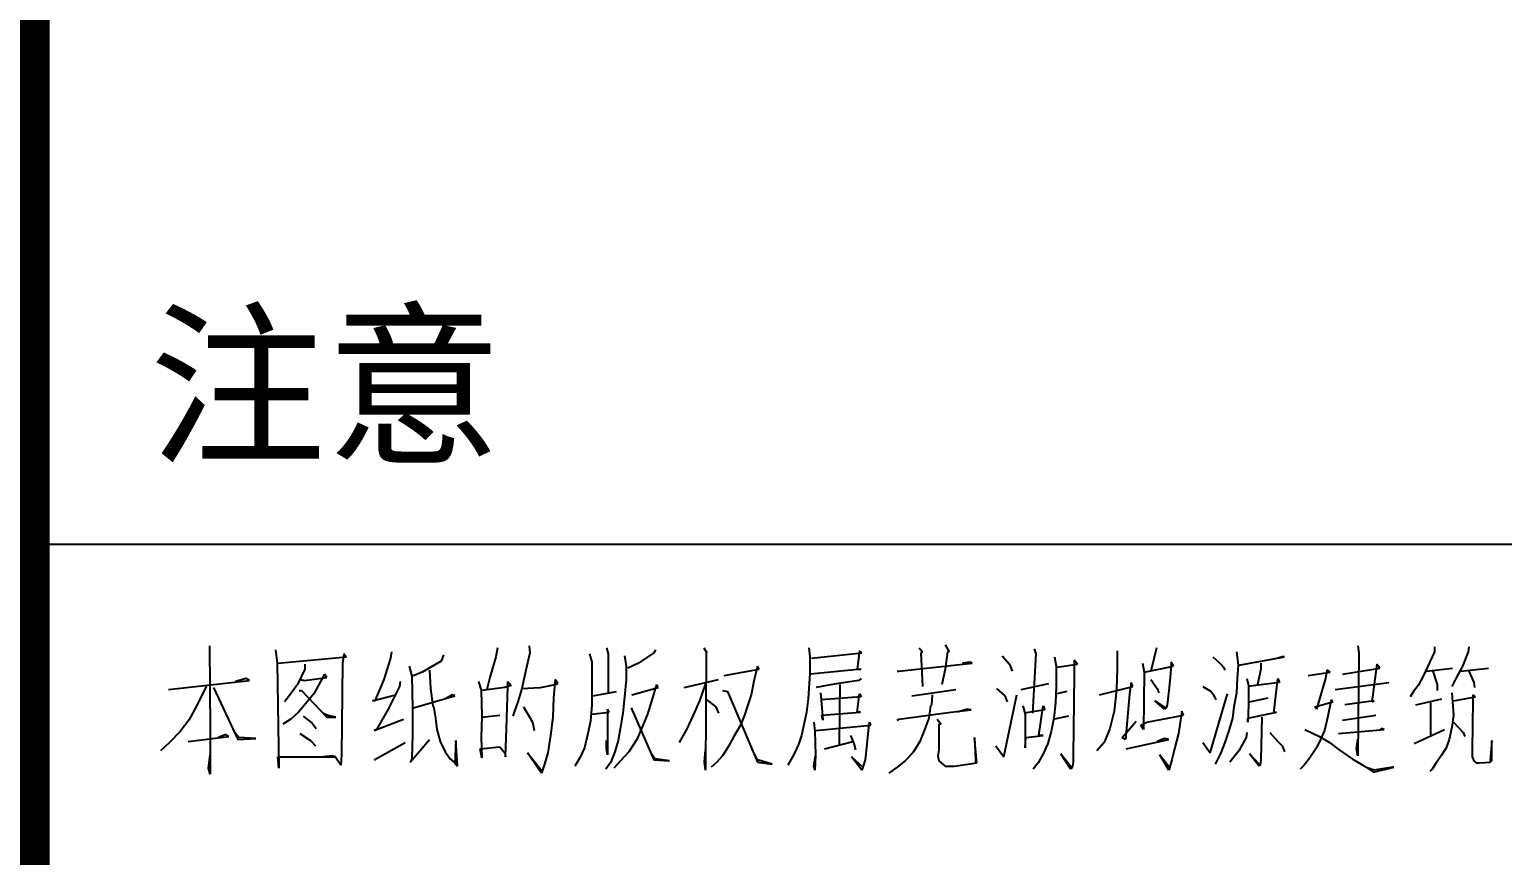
# Model space of a CAD drawing. Extents: x 39624947 to 39626627, y 3418539 to 3418836.
# Drawn here: x 39626166.86 to 39626185.06, y 3418652.19 to 3418662.4 of the extents above; entities that cross this region are included whole.
import ezdxf

# ---------------------------------------------------------------- set-up
doc = ezdxf.new("R2010")
doc.units = 0
doc.layers.get('0').update_dxf_attribs({"linetype": 'CONTINUOUS'})
doc.layers.add('PUB_TITLE', color=4, linetype='CONTINUOUS')
doc.styles.add('图签2', font='', dxfattribs={"height": 1000})
doc.styles.get('图签2').set_extended_font_data('SimSun')

# ---------------------------------------------------------------- blocks, each defined once
blk = doc.blocks.new('WQEQWEDASDSA')
at = {"layer": 'PUB_TITLE'}
for p, q in [((100.2, -5091.2), (100.2, -18900)), ((100.2, -17519), (3600.2, -17519)), ((322.5, -17644.7), (323.5, -17748.1)), ((404.2, -17649.8), (406.2, -17666.2)), ((547.3, -17652.3), (546.3, -17659.9)), ((678.3, -17647.3), (676.3, -17658.6)), ((718.6, -17653.6), (713.6, -17675)), ((717.6, -17644.7), (718.6, -17653.6)), ((813.3, -17647.3), (815.4, -17654.8)), ((871.8, -17653.6), (852.7, -17666.2)), ((873.8, -17649.8), (871.8, -17653.6)), ((933.3, -17647.3), (937.3, -17653.6)), ((936.3, -17652.3), (935.3, -17798.4)), ((937.3, -17653.6), (936.3, -17652.3)), ((1063.3, -17647.3), (1064.3, -17658.6)), ((1066.3, -17659.9), (1128.8, -17653.6)), ((1125.8, -17651), (1122.8, -17673.7)), ((1128.8, -17653.6), (1125.8, -17651)), ((1199.4, -17647.3), (1203.4, -17652.3)), ((1203.4, -17652.3), (1201.4, -17653.6)), ((1201.4, -17653.6), (1203.4, -17695.1)), ((1231.6, -17643.5), (1236.7, -17652.3)), ((1234.6, -17652.3), (1231.6, -17673.7)), ((1236.7, -17652.3), (1234.6, -17652.3)), ((1341.5, -17648.5), (1343.5, -17654.8)), ((1444.3, -17651), (1444.3, -17673.7)), ((1492.7, -17647.3), (1485.6, -17676.2)), ((1591.4, -17652.3), (1593.4, -17668.7)), ((1741.6, -17644.7), (1742.6, -17653.6)), ((1742.6, -17653.6), (1741.6, -17780.8)), ((1836.3, -17652.3), (1822.2, -17682.5)), ((1836.3, -17646), (1836.3, -17652.3)), ((1877.7, -17652.3), (1870.6, -17669.9)), ((1878.7, -17646), (1877.7, -17652.3)), ((406.2, -17666.2), (408.2, -17795.9)), ((407.2, -17666.2), (491.8, -17658.6)), ((440.4, -17667.4), (440.4, -17673.7)), ((486.8, -17666.2), (485.8, -17779.5)), ((488.8, -17654.8), (486.8, -17666.2)), ((491.8, -17658.6), (488.8, -17654.8)), ((546.3, -17659.9), (538.2, -17686.3)), ((569.4, -17669.9), (572.5, -17682.5)), ((608.7, -17663.6), (585.6, -17677.5)), ((611.8, -17656.1), (608.7, -17663.6)), ((676.3, -17658.6), (669.2, -17683.8)), ((792.2, -17654.8), (795.2, -17664.9)), ((795.2, -17664.9), (795.2, -17695.1)), ((815.4, -17654.8), (815.4, -17702.7)), ((835.5, -17657.3), (837.5, -17669.9)), ((837.5, -17669.9), (837.5, -17686.3)), ((852.7, -17666.2), (839.6, -17672.5)), ((999.8, -17669.9), (995.8, -17686.3)), ((1001.8, -17673.7), (999.8, -17669.9)), ((1064.3, -17658.6), (1064.3, -17678.8)), ((1174.2, -17676.2), (1264.9, -17666.2)), ((1261.9, -17664.9), (1252.8, -17666.2)), ((1264.9, -17666.2), (1261.9, -17664.9)), ((1302.2, -17657.3), (1311.2, -17667.4)), ((1311.2, -17667.4), (1314.3, -17676.2)), ((1343.5, -17654.8), (1339.5, -17727.9)), ((1366.7, -17658.6), (1368.7, -17669.9)), ((1368.7, -17669.9), (1368.7, -17695.1)), ((1369.7, -17671.2), (1394.9, -17667.4)), ((1390.9, -17662.4), (1390.9, -17681.3)), ((1394.9, -17667.4), (1390.9, -17662.4)), ((1475.5, -17666.2), (1477.5, -17677.5)), ((1477.5, -17677.5), (1513.8, -17669.9)), ((1510.8, -17664.9), (1509.8, -17680)), ((1513.8, -17669.9), (1510.8, -17664.9)), ((1562.2, -17658.6), (1572.3, -17667.4)), ((1572.3, -17667.4), (1575.3, -17671.2)), ((1575.3, -17671.2), (1577.3, -17675)), ((1593.4, -17668.7), (1592.4, -17685.1)), ((1594.4, -17668.7), (1650.9, -17658.6)), ((1621.7, -17666.2), (1621.7, -17673.7)), ((1647.9, -17658.6), (1642.8, -17659.9)), ((1650.9, -17658.6), (1647.9, -17658.6)), ((1722.4, -17680), (1768.8, -17672.5)), ((1764.8, -17667.4), (1758.7, -17714)), ((1768.8, -17672.5), (1764.8, -17667.4)), ((1826.3, -17676.2), (1858.5, -17672.5)), ((1870.6, -17669.9), (1862.5, -17685.1)), ((1868.6, -17676.2), (1902.9, -17672.5)), ((272.1, -17698.9), (371.9, -17687.6)), ((367.9, -17685.1), (354.8, -17688.8)), ((371.9, -17687.6), (367.9, -17685.1)), ((440.4, -17673.7), (431.4, -17692.6)), ((435.4, -17686.3), (439.4, -17687.6)), ((439.4, -17687.6), (467.6, -17683.8)), ((464.6, -17680), (451.5, -17704)), ((467.6, -17683.8), (464.6, -17680)), ((538.2, -17686.3), (527.1, -17712.8)), ((558.4, -17688.8), (557.3, -17695.1)), ((572.5, -17682.5), (573.5, -17721.6)), ((585.6, -17677.5), (573.5, -17682.5)), ((594.6, -17675), (595.6, -17697.7)), ((655.1, -17688.8), (658.1, -17700.2)), ((669.2, -17683.8), (665.2, -17698.9)), ((691.4, -17688.8), (695.4, -17693.9)), ((691.4, -17695.1), (691.4, -17688.8)), ((713.6, -17675), (708.5, -17697.7)), ((749.9, -17686.3), (747.8, -17709)), ((752.9, -17691.4), (749.9, -17686.3)), ((837.5, -17686.3), (835.5, -17707.7)), ((909.1, -17696.4), (951.4, -17686.3)), ((958.5, -17681.3), (1001.8, -17673.7)), ((995.8, -17686.3), (991.7, -17705.2)), ((1064.3, -17678.8), (1063.3, -17697.7)), ((1127.8, -17673.7), (1065.3, -17680)), ((1124.8, -17687.6), (1099.6, -17691.4)), ((1122.8, -17673.7), (1127.8, -17673.7)), ((1127.8, -17685.1), (1124.8, -17687.6)), ((1172.2, -17676.2), (1174.2, -17676.2)), ((1231.6, -17673.7), (1227.6, -17692.6)), ((1390.9, -17681.3), (1389.9, -17779.5)), ((1444.3, -17673.7), (1443.3, -17698.9)), ((1461.4, -17690.1), (1459.4, -17704)), ((1463.4, -17695.1), (1461.4, -17690.1)), ((1477.5, -17677.5), (1476.5, -17748.1)), ((1485.6, -17686.3), (1493.7, -17697.7)), ((1509.8, -17680), (1507.8, -17700.2)), ((1592.4, -17685.1), (1591.4, -17702.7)), ((1604.5, -17685.1), (1606.5, -17693.9)), ((1644.8, -17690.1), (1605.5, -17695.1)), ((1621.7, -17673.7), (1617.6, -17692.6)), ((1637.8, -17727.9), (1642.8, -17685.1)), ((1642.8, -17685.1), (1644.8, -17690.1)), ((1680.1, -17681.3), (1707.3, -17677.5)), ((1701.3, -17685.1), (1690.2, -17722.9)), ((1703.3, -17675), (1701.3, -17685.1)), ((1707.3, -17677.5), (1703.3, -17675)), ((1713.4, -17698.9), (1779.9, -17690.1)), ((1822.2, -17682.5), (1816.2, -17693.9)), ((1834.3, -17676.2), (1838.4, -17688.8)), ((1838.4, -17688.8), (1839.4, -17692.6)), ((1862.5, -17685.1), (1857.5, -17695.1)), ((1878.7, -17676.2), (1884.7, -17690.1)), ((1884.7, -17690.1), (1885.7, -17696.4)), ((318.5, -17695.1), (307.4, -17717.8)), ((327.6, -17696.4), (357.8, -17760.7)), ((420.3, -17707.7), (415.2, -17714)), ((431.4, -17692.6), (420.3, -17707.7)), ((433.4, -17700.2), (436.4, -17700.2)), ((436.4, -17700.2), (467.6, -17732.9)), ((451.5, -17704), (441.4, -17716.6)), ((524.1, -17712.8), (552.3, -17705.2)), ((557.3, -17695.1), (543.2, -17722.9)), ((574.5, -17721.6), (625.9, -17706.5)), ((595.6, -17697.7), (598.7, -17719.1)), ((622.9, -17705.2), (613.8, -17710.3)), ((625.9, -17706.5), (622.9, -17705.2)), ((658.1, -17700.2), (659.1, -17731.7)), ((687.4, -17696.4), (659.1, -17700.2)), ((695.4, -17693.9), (687.4, -17696.4)), ((689.4, -17746.8), (691.4, -17695.1)), ((708.5, -17697.7), (703.5, -17714)), ((708.5, -17697.7), (730.7, -17696.4)), ((730.7, -17696.4), (731.7, -17696.4)), ((731.7, -17696.4), (749.9, -17692.6)), ((747.8, -17709), (746.8, -17732.9)), ((749.9, -17692.6), (752.9, -17691.4)), ((795.2, -17695.1), (795.2, -17717.8)), ((796.2, -17706.5), (825.4, -17701.4)), ((835.5, -17707.7), (833.5, -17727.9)), ((844.6, -17705.2), (876.8, -17696.4)), ((869.8, -17709), (863.7, -17729.2)), ((874.8, -17692.6), (869.8, -17709)), ((876.8, -17696.4), (874.8, -17692.6)), ((935.3, -17691.4), (928.2, -17712.8)), ((956.5, -17700.2), (962.5, -17701.4)), ((962.5, -17701.4), (999.8, -17788.4)), ((991.7, -17705.2), (987.7, -17717.8)), ((1063.3, -17697.7), (1062.3, -17710.3)), ((1085.5, -17693.9), (1072.4, -17696.4)), ((1077.4, -17702.7), (1078.4, -17711.5)), ((1127.8, -17707.7), (1078.4, -17711.5)), ((1099.6, -17691.4), (1085.5, -17693.9)), ((1101.6, -17692.6), (1100.6, -17766.9)), ((1122.8, -17726.6), (1125.8, -17704)), ((1125.8, -17704), (1127.8, -17707.7)), ((1190.3, -17706.5), (1244.7, -17698.9)), ((1215.5, -17705.2), (1214.5, -17717.8)), ((1295.1, -17697.7), (1305.2, -17706.5)), ((1304.2, -17782.1), (1320.3, -17705.2)), ((1305.2, -17706.5), (1308.2, -17714)), ((1325.3, -17698.9), (1359.6, -17691.4)), ((1368.7, -17695.1), (1367.7, -17715.3)), ((1381.8, -17701.4), (1369.7, -17704)), ((1422.1, -17705.2), (1463.4, -17695.1)), ((1443.3, -17698.9), (1440.2, -17725.4)), ((1459.4, -17704), (1454.4, -17760.7)), ((1493.7, -17697.7), (1495.7, -17702.7)), ((1507.8, -17700.2), (1505.8, -17717.8)), ((1550.1, -17695.1), (1560.2, -17701.4)), ((1559.2, -17777), (1580.3, -17704)), ((1560.2, -17701.4), (1563.2, -17705.2)), ((1563.2, -17705.2), (1566.2, -17711.5)), ((1591.4, -17702.7), (1588.4, -17720.3)), ((1606.5, -17693.9), (1606.5, -17717.8)), ((1607.6, -17714), (1630.7, -17709)), ((1810.1, -17701.4), (1806.1, -17707.7)), ((1816.2, -17693.9), (1810.1, -17701.4)), ((1839.4, -17692.6), (1839.4, -17700.2)), ((1857.5, -17702.7), (1858.5, -17714)), ((1859.5, -17712.8), (1886.7, -17707.7)), ((1883.7, -17705.2), (1883.7, -17712.8)), ((1886.7, -17707.7), (1883.7, -17705.2)), ((307.4, -17717.8), (297.3, -17736.7)), ((432.4, -17726.6), (423.3, -17735.5)), ((441.4, -17716.6), (432.4, -17726.6)), ((527.1, -17712.8), (524.1, -17712.8)), ((543.2, -17722.9), (529.1, -17748.1)), ((573.5, -17721.6), (573.5, -17754.4)), ((598.7, -17719.1), (599.7, -17721.6)), ((599.7, -17721.6), (601.7, -17734.2)), ((699.5, -17725.4), (697.4, -17731.7)), ((703.5, -17714), (699.5, -17725.4)), ((710.5, -17720.3), (721.6, -17739.2)), ((795.2, -17717.8), (793.2, -17738)), ((795.2, -17729.2), (816.4, -17726.6)), ((814.4, -17722.9), (814.4, -17779.5)), ((816.4, -17726.6), (814.4, -17722.9)), ((843.6, -17721.6), (871.8, -17785.8)), ((928.2, -17712.8), (920.2, -17730.4)), ((935.3, -17710.3), (948.4, -17720.3)), ((948.4, -17720.3), (951.4, -17727.9)), ((987.7, -17717.8), (983.7, -17730.4)), ((1060.3, -17726.6), (1057.3, -17740.5)), ((1062.3, -17710.3), (1060.3, -17726.6)), ((1078.4, -17711.5), (1080.4, -17736.7)), ((1079.4, -17730.4), (1126.8, -17726.6)), ((1126.8, -17726.6), (1122.8, -17726.6)), ((1174.2, -17735.5), (1238.7, -17726.6)), ((1213.5, -17719.1), (1211.5, -17734.2)), ((1214.5, -17717.8), (1213.5, -17719.1)), ((1238.7, -17726.6), (1263.9, -17724.1)), ((1258.8, -17722.9), (1246.7, -17726.6)), ((1263.9, -17724.1), (1258.8, -17722.9)), ((1327.4, -17719.1), (1330.4, -17729.2)), ((1354.6, -17724.1), (1329.4, -17727.9)), ((1347.5, -17755.6), (1352.6, -17719.1)), ((1352.6, -17719.1), (1354.6, -17724.1)), ((1367.7, -17715.3), (1365.7, -17734.2)), ((1440.2, -17725.4), (1435.2, -17746.8)), ((1490.6, -17712.8), (1503.7, -17721.6)), ((1502.7, -17722.9), (1490.6, -17712.8)), ((1504.7, -17721.6), (1502.7, -17722.9)), ((1505.8, -17717.8), (1504.7, -17721.6)), ((1523.9, -17725.4), (1519.9, -17753.1)), ((1525.9, -17730.4), (1523.9, -17725.4)), ((1588.4, -17720.3), (1586.4, -17734.2)), ((1606.5, -17717.8), (1605.5, -17739.2)), ((1605.5, -17734.2), (1640.8, -17726.6)), ((1640.8, -17726.6), (1637.8, -17727.9)), ((1688.2, -17720.3), (1710.4, -17714)), ((1690.2, -17722.9), (1688.2, -17720.3)), ((1708.3, -17711.5), (1704.3, -17731.7)), ((1710.4, -17714), (1708.3, -17711.5)), ((1761.8, -17712.8), (1725.5, -17717.8)), ((1758.7, -17714), (1761.8, -17712.8)), ((1813.2, -17717.8), (1845.4, -17710.3)), ((1831.3, -17715.3), (1831.3, -17756.9)), ((1858.5, -17714), (1859.5, -17730.4)), ((1883.7, -17712.8), (1882.7, -17773.2)), ((297.3, -17736.7), (286.2, -17750.6)), ((423.3, -17735.5), (413.2, -17741.8)), ((438.4, -17731.7), (449.5, -17740.5)), ((449.5, -17740.5), (454.5, -17746.8)), ((467.6, -17730.4), (462.6, -17727.9)), ((478.7, -17732.9), (467.6, -17730.4)), ((467.6, -17732.9), (478.7, -17732.9)), ((526.1, -17749.3), (562.4, -17735.5)), ((601.7, -17734.2), (603.7, -17748.1)), ((659.1, -17731.7), (658.1, -17758.1)), ((659.1, -17732.9), (681.3, -17730.4)), ((721.6, -17739.2), (722.6, -17743)), ((722.6, -17743), (723.6, -17749.3)), ((746.8, -17732.9), (743.8, -17755.6)), ((793.2, -17738), (790.2, -17753.1)), ((833.5, -17727.9), (830.5, -17745.5)), ((857.7, -17744.3), (850.6, -17760.7)), ((863.7, -17729.2), (857.7, -17744.3)), ((920.2, -17730.4), (912.1, -17748.1)), ((978.6, -17743), (970.6, -17756.9)), ((983.7, -17730.4), (978.6, -17743)), ((1057.3, -17740.5), (1054.2, -17755.6)), ((1069.3, -17739.2), (1070.4, -17750.6)), ((1071.4, -17749.3), (1139.9, -17743)), ((1080.4, -17736.7), (1079.4, -17730.4)), ((1137.9, -17739.2), (1136.9, -17745.5)), ((1139.9, -17743), (1137.9, -17739.2)), ((1172.2, -17736.7), (1174.2, -17735.5)), ((1211.5, -17734.2), (1205.4, -17750.6)), ((1221.5, -17735.5), (1226.6, -17741.8)), ((1223.6, -17741.8), (1223.6, -17770.7)), ((1226.6, -17741.8), (1223.6, -17741.8)), ((1330.4, -17729.2), (1330.4, -17770.7)), ((1365.7, -17734.2), (1362.6, -17750.6)), ((1383.8, -17731.7), (1366.7, -17735.5)), ((1450.3, -17758.1), (1467.5, -17738)), ((1473.5, -17743), (1480.6, -17739.2)), ((1476.5, -17748.1), (1473.5, -17743)), ((1480.6, -17739.2), (1525.9, -17730.4)), ((1586.4, -17734.2), (1582.4, -17748.1)), ((1605.5, -17739.2), (1605.5, -17734.2)), ((1622.7, -17732.9), (1621.7, -17785.8)), ((1704.3, -17731.7), (1700.3, -17749.3)), ((1722.4, -17736.7), (1763.8, -17730.4)), ((1859.5, -17730.4), (1857.5, -17745.5)), ((1859.5, -17739.2), (1871.6, -17751.8)), ((286.2, -17750.6), (273.1, -17764.4)), ((296.3, -17763.2), (346.7, -17756.9)), ((323.5, -17748.1), (323.5, -17803.5)), ((342.7, -17754.4), (333.6, -17758.1)), ((346.7, -17756.9), (342.7, -17754.4)), ((358.8, -17758.1), (352.7, -17750.6)), ((357.8, -17760.7), (380, -17759.4)), ((380, -17759.4), (358.8, -17758.1)), ((434.4, -17753.1), (447.5, -17761.9)), ((447.5, -17761.9), (453.5, -17768.2)), ((529.1, -17748.1), (526.1, -17749.3)), ((570.4, -17788.4), (594.6, -17760.7)), ((573.5, -17754.4), (572.5, -17784.6)), ((603.7, -17748.1), (607.7, -17763.2)), ((607.7, -17763.2), (613.8, -17775.8)), ((626.9, -17761.9), (625.9, -17790.9)), ((628.9, -17793.4), (626.9, -17761.9)), ((658.1, -17758.1), (659.1, -17783.3)), ((688.4, -17782.1), (689.4, -17746.8)), ((743.8, -17755.6), (740.8, -17777)), ((790.2, -17753.1), (786.1, -17770.7)), ((813.3, -17772), (813.3, -17761.9)), ((827.5, -17761.9), (823.4, -17775.8)), ((830.5, -17745.5), (827.5, -17761.9)), ((850.6, -17760.7), (840.6, -17775.8)), ((905.1, -17760.7), (903, -17764.4)), ((912.1, -17748.1), (905.1, -17760.7)), ((970.6, -17756.9), (963.5, -17769.5)), ((1054.2, -17755.6), (1050.2, -17766.9)), ((1070.4, -17750.6), (1071.4, -17779.5)), ((1082.4, -17772), (1117.7, -17763.2)), ((1114.7, -17755.6), (1118.7, -17765.7)), ((1136.9, -17745.5), (1133.9, -17774.5)), ((1200.4, -17763.2), (1192.3, -17775.8)), ((1205.4, -17750.6), (1200.4, -17763.2)), ((1267.9, -17758.1), (1268.9, -17785.8)), ((1270.9, -17789.6), (1267.9, -17758.1)), ((1330.4, -17770.7), (1331.4, -17758.1)), ((1331.4, -17758.1), (1352.6, -17755.6)), ((1352.6, -17755.6), (1347.5, -17755.6)), ((1362.6, -17750.6), (1358.6, -17765.7)), ((1435.2, -17746.8), (1428.2, -17764.4)), ((1454.4, -17760.7), (1450.3, -17758.1)), ((1455.4, -17772), (1507.8, -17760.7)), ((1502.7, -17759.4), (1493.7, -17763.2)), ((1507.8, -17760.7), (1502.7, -17759.4)), ((1519.9, -17753.1), (1514.8, -17772)), ((1582.4, -17748.1), (1577.3, -17764.4)), ((1603.5, -17758.1), (1594.4, -17774.5)), ((1604.5, -17751.8), (1603.5, -17758.1)), ((1632.7, -17751.8), (1642.8, -17763.2)), ((1642.8, -17763.2), (1647.9, -17768.2)), ((1676.1, -17748.1), (1686.2, -17753.1)), ((1686.2, -17753.1), (1694.2, -17756.9)), ((1695.2, -17760.7), (1690.2, -17770.7)), ((1694.2, -17756.9), (1706.3, -17764.4)), ((1700.3, -17749.3), (1695.2, -17760.7)), ((1717.4, -17753.1), (1773.9, -17748.1)), ((1739.6, -17772), (1741.6, -17760.7)), ((1770.8, -17746.8), (1767.8, -17749.3)), ((1773.9, -17748.1), (1770.8, -17746.8)), ((1811.1, -17765.7), (1848.4, -17748.1)), ((1854.5, -17760.7), (1850.4, -17770.7)), ((1857.5, -17745.5), (1854.5, -17760.7)), ((1871.6, -17751.8), (1873.6, -17756.9)), ((1906.9, -17761.9), (1904.9, -17787.1)), ((1906.9, -17787.1), (1906.9, -17761.9)), ((273.1, -17764.4), (262, -17774.5)), ((321.5, -17795.9), (323.5, -17779.5)), ((473.7, -17780.8), (463.6, -17782.1)), ((478.7, -17782.1), (473.7, -17780.8)), ((485.8, -17779.5), (484.8, -17792.1)), ((526.1, -17785.8), (564.4, -17764.4)), ((613.8, -17775.8), (619.8, -17784.6)), ((657.1, -17772), (681.3, -17769.5)), ((659.1, -17783.3), (657.1, -17772)), ((681.3, -17769.5), (687.4, -17777)), ((687.4, -17777), (688.4, -17782.1)), ((715.6, -17777), (733.7, -17799.7)), ((732.7, -17802.2), (715.6, -17777)), ((740.8, -17777), (736.7, -17790.9)), ((786.1, -17770.7), (780.1, -17783.3)), ((814.4, -17779.5), (813.3, -17772)), ((823.4, -17775.8), (818.4, -17788.4)), ((840.6, -17775.8), (830.5, -17787.1)), ((872.8, -17784.6), (867.8, -17777)), ((934.3, -17788.4), (935.3, -17773.2)), ((956.5, -17780.8), (949.4, -17788.4)), ((963.5, -17769.5), (956.5, -17780.8)), ((999.8, -17785.8), (992.7, -17772)), ((1045.2, -17778.3), (1037.1, -17792.1)), ((1050.2, -17766.9), (1045.2, -17778.3)), ((1069.3, -17793.4), (1071.4, -17780.8)), ((1071.4, -17779.5), (1070.4, -17798.4)), ((1118.7, -17765.7), (1120.7, -17773.2)), ((1133.9, -17774.5), (1132.8, -17785.8)), ((1190.3, -17778.3), (1182.2, -17787.1)), ((1192.3, -17775.8), (1190.3, -17778.3)), ((1223.6, -17773.2), (1222.5, -17780.8)), ((1222.5, -17780.8), (1223.6, -17787.1)), ((1223.6, -17770.7), (1223.6, -17773.2)), ((1294.1, -17768.2), (1295.1, -17769.5)), ((1295.1, -17769.5), (1304.2, -17782.1)), ((1352.6, -17778.3), (1346.5, -17789.6)), ((1358.6, -17765.7), (1352.6, -17778.3)), ((1374.7, -17778.3), (1387.8, -17794.7)), ((1386.8, -17797.2), (1374.7, -17778.3)), ((1389.9, -17779.5), (1389.9, -17788.4)), ((1428.2, -17764.4), (1419.1, -17774.5)), ((1496.7, -17779.5), (1508.8, -17794.7)), ((1507.8, -17798.4), (1496.7, -17779.5)), ((1514.8, -17772), (1511.8, -17785.8)), ((1550.1, -17764.4), (1559.2, -17777)), ((1572.3, -17777), (1565.2, -17790.9)), ((1577.3, -17764.4), (1572.3, -17777)), ((1594.4, -17774.5), (1583.4, -17788.4)), ((1607.6, -17778.3), (1619.6, -17790.9)), ((1619.6, -17793.4), (1607.6, -17778.3)), ((1647.9, -17768.2), (1649.9, -17773.2)), ((1649.9, -17773.2), (1650.9, -17775.8)), ((1690.2, -17770.7), (1682.1, -17783.3)), ((1706.3, -17764.4), (1718.4, -17773.2)), ((1718.4, -17773.2), (1734.5, -17784.6)), ((1741.6, -17780.8), (1739.6, -17772)), ((1845.4, -17779.5), (1838.4, -17789.6)), ((1850.4, -17770.7), (1845.4, -17779.5)), ((1882.7, -17773.2), (1882.7, -17782.1)), ((323.5, -17803.5), (321.5, -17795.9)), ((407.2, -17782.1), (478.7, -17782.1)), ((408.2, -17795.9), (407.2, -17782.1)), ((484.8, -17792.1), (477.7, -17782.1)), ((572.5, -17784.6), (570.4, -17788.4)), ((619.8, -17784.6), (625.9, -17789.6)), ((625.9, -17789.6), (628.9, -17793.4)), ((736.7, -17790.9), (732.7, -17802.2)), ((780.1, -17783.3), (774, -17793.4)), ((818.4, -17788.4), (812.3, -17797.2)), ((830.5, -17787.1), (822.4, -17795.9)), ((871.8, -17785.8), (891, -17787.1)), ((891, -17787.1), (872.8, -17784.6)), ((935.3, -17798.4), (934.3, -17788.4)), ((949.4, -17788.4), (942.4, -17794.7)), ((1017.9, -17790.9), (999.8, -17785.8)), ((999.8, -17788.4), (1017.9, -17790.9)), ((1070.4, -17798.4), (1069.3, -17793.4)), ((1115.7, -17782.1), (1129.8, -17794.7)), ((1128.8, -17798.4), (1115.7, -17782.1)), ((1130.8, -17792.1), (1128.8, -17798.4)), ((1132.8, -17785.8), (1130.8, -17792.1)), ((1172.2, -17794.7), (1162.1, -17802.2)), ((1182.2, -17787.1), (1172.2, -17794.7)), ((1223.6, -17787.1), (1226.6, -17789.6)), ((1226.6, -17789.6), (1231.6, -17793.4)), ((1231.6, -17793.4), (1242.7, -17793.4)), ((1242.7, -17793.4), (1270.9, -17789.6)), ((1268.9, -17785.8), (1268.9, -17789.6)), ((1346.5, -17789.6), (1340.5, -17797.2)), ((1388.8, -17793.4), (1386.8, -17797.2)), ((1389.9, -17788.4), (1388.8, -17793.4)), ((1511.8, -17785.8), (1507.8, -17798.4)), ((1620.7, -17792.1), (1619.6, -17793.4)), ((1621.7, -17785.8), (1620.7, -17792.1)), ((1675.1, -17792.1), (1670, -17797.2)), ((1682.1, -17783.3), (1675.1, -17792.1)), ((1734.5, -17784.6), (1747.6, -17792.1)), ((1747.6, -17792.1), (1749.7, -17793.4)), ((1749.7, -17793.4), (1760.7, -17801)), ((1761.8, -17798.4), (1750.7, -17794.7)), ((1760.7, -17801), (1785.9, -17794.7)), ((1784.9, -17794.7), (1761.8, -17798.4)), ((1785.9, -17794.7), (1784.9, -17794.7)), ((1833.3, -17797.2), (1830.3, -17799.7)), ((1838.4, -17789.6), (1833.3, -17797.2)), ((1882.7, -17782.1), (1884.7, -17787.1)), ((1884.7, -17787.1), (1887.7, -17789.6)), ((1887.7, -17789.6), (1891.8, -17789.6)), ((1891.8, -17789.6), (1904.9, -17788.4)), ((1904.9, -17788.4), (1906.9, -17787.1))]:
    blk.add_line(p, q, dxfattribs=at)
at = {"layer": 'PUB_TITLE', "const_width": 50, "elevation": 4.1}
blk.add_lwpolyline([(3600.2, -5091.2), (100.2, -5091.2), (100.2, -18900), (3600.2, -18900)], dxfattribs=at)
at = {"layer": 'PUB_TITLE', "style": '图签2', "width": 1}
blk.add_text('注意', height=160, dxfattribs=at).set_placement((247.9, -17402.9))

msp = doc.modelspace()

# ---------------------------------------------------------------- block references
at = {"color": 0, "xscale": 0.01, "yscale": 0.01, "zscale": 0.01}
msp.add_blockref('WQEQWEDASDSA', (39626165.86, 3418831.229), dxfattribs=at)

doc.saveas('drawing.dxf')
